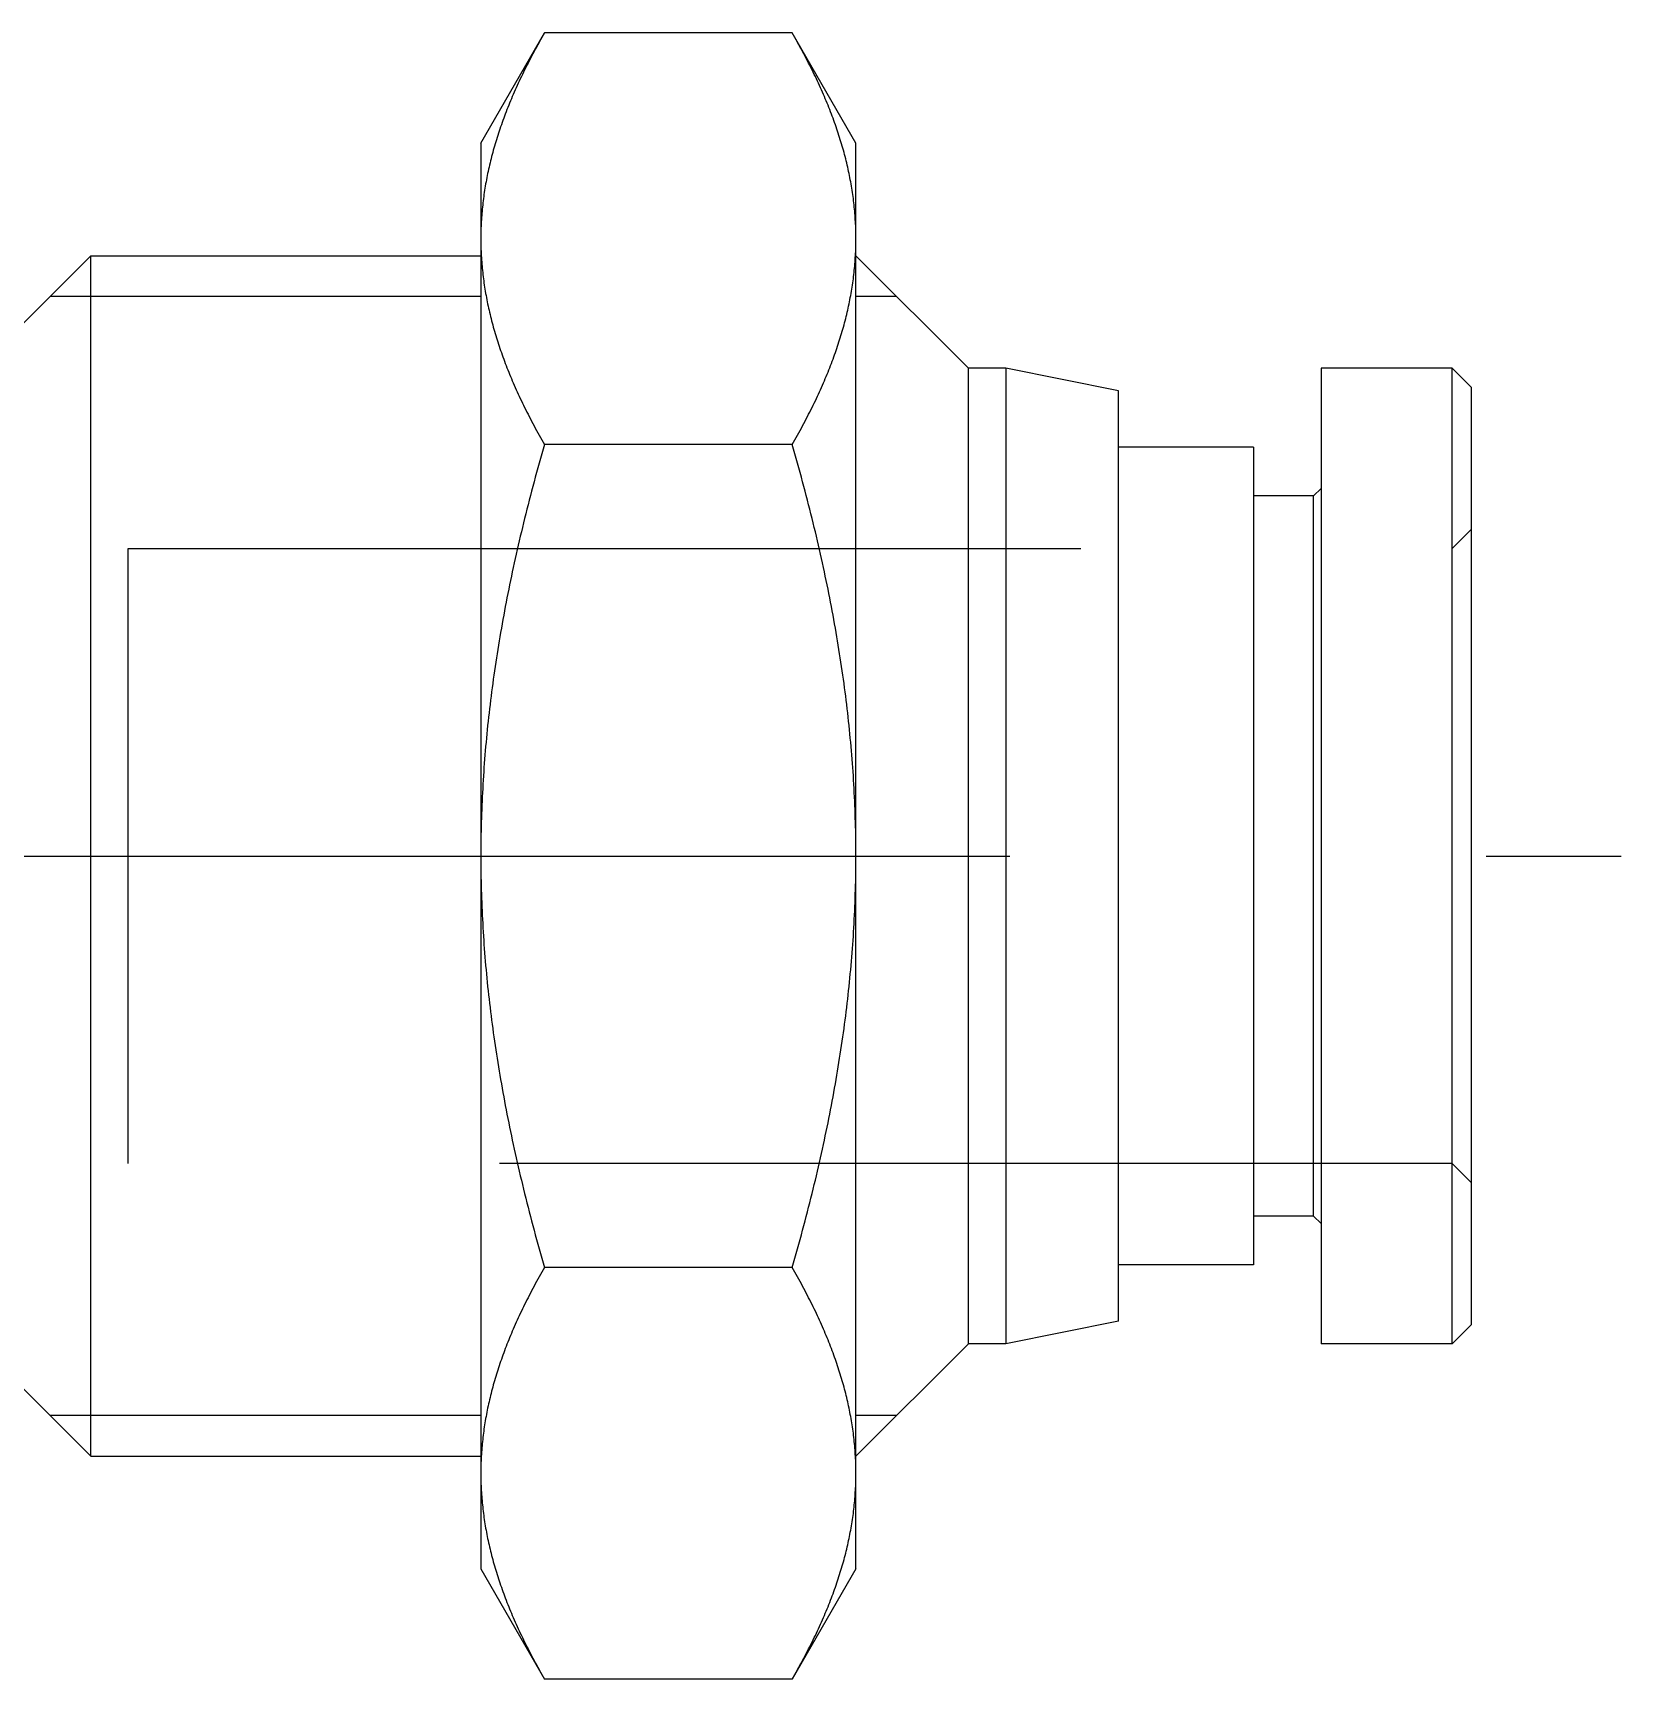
# Model space of a CAD drawing. Extents: x -2 to 69.2, y -32.4 to 13.
# Drawn here: x 16.73 to 37.9, y -10.97 to 10.97 of the extents above; entities that cross this region are included whole.
import ezdxf

# ---------------------------------------------------------------- set-up
doc = ezdxf.new("R2010")
doc.units = 0
doc.linetypes.add('CENTER', pattern=[50.8, 31.75, -6.35, 6.35, -6.35])
doc.linetypes.add('DASHED', pattern=[19.05, 12.7, -6.35])
doc.layers.get('0').update_dxf_attribs({"linetype": 'CONTINUOUS'})
doc.layers.add('CENTER', color=1, linetype='CENTER')

msp = doc.modelspace()

# ---------------------------------------------------------------- linework, layer by layer
at = {"color": 7, "linetype": 'CONTINUOUS'}
for p, q in [((22.7, 9.5), (23.549, 10.97)), ((26.851, 10.97), (23.549, 10.97)), ((27.7, 9.5), (26.851, 10.97)), ((22.7, 9.5), (22.7, 8.227)), ((27.7, 8.227), (27.7, 9.5)), ((22.7, 8.227), (22.7, 0)), ((27.7, 0), (27.7, 8.227)), ((16.5, 7), (17.5, 8)), ((17.5, -8), (17.5, 8)), ((17.5, 8), (22.7, 8)), ((29.2, 6.5), (27.7, 8)), ((29.2, -6.5), (29.2, 6.5)), ((29.7, 6.5), (29.2, 6.5)), ((29.7, 6.5), (29.7, -6.5)), ((31.2, 6.2), (29.7, 6.5)), ((33.9, 6.5), (33.9, -6.5)), ((35.65, 6.5), (33.9, 6.5)), ((35.65, -6.5), (35.65, 6.5)), ((35.9, 6.25), (35.65, 6.5)), ((31.2, -6.2), (31.2, 6.2)), ((35.9, 6.25), (35.9, -6.25)), ((26.851, 5.485), (23.549, 5.485)), ((33, 5.45), (31.2, 5.45)), ((33, 5.45), (33, -5.45)), ((33.8, 4.8), (33.9, 4.9)), ((33.8, 4.8), (33, 4.8)), ((33.8, -4.8), (33.8, 4.8)), ((22.7, 0), (22.7, -8.227)), ((27.7, -8.227), (27.7, 0)), ((33.8, -4.8), (33, -4.8)), ((33.8, -4.8), (33.9, -4.9)), ((26.851, -5.485), (23.549, -5.485)), ((33, -5.45), (31.2, -5.45)), ((31.2, -6.2), (29.7, -6.5)), ((35.9, -6.25), (35.65, -6.5)), ((29.2, -6.5), (27.7, -8)), ((29.7, -6.5), (29.2, -6.5)), ((35.65, -6.5), (33.9, -6.5)), ((16.5, -7), (17.5, -8)), ((17.5, -8), (22.7, -8)), ((22.7, -8.227), (22.7, -9.5)), ((27.7, -9.5), (27.7, -8.227)), ((22.7, -9.5), (23.549, -10.97)), ((27.7, -9.5), (26.851, -10.97)), ((26.851, -10.97), (23.549, -10.97))]:
    msp.add_line(p, q, dxfattribs=at)
at = {"color": 3, "linetype": 'CONTINUOUS'}
for p, q in [((22.7, 7.458), (16.958, 7.458)), ((28.241, 7.458), (27.7, 7.458)), ((22.7, -7.459), (16.958, -7.459)), ((28.241, -7.459), (27.7, -7.459))]:
    msp.add_line(p, q, dxfattribs=at)
at = {"color": 3, "linetype": 'DASHED'}
for p, q in [((35.65, 4.1), (35.9, 4.35)), ((18, -4.1), (18, 4.1)), ((18, 4.1), (35.65, 4.1)), ((35.65, -4.1), (18, -4.1)), ((35.9, -4.35), (35.65, -4.1))]:
    msp.add_line(p, q, dxfattribs=at)
at = {"color": 7}
for points in [[(23.549, 10.97, 0), (23.53, 10.938, 0), (23.512, 10.907, 0), (23.495, 10.876, 0), (23.477, 10.844, 0), (23.46, 10.813, 0), (23.443, 10.782, 0), (23.426, 10.751, 0), (23.41, 10.721, 0), (23.393, 10.69, 0), (23.377, 10.659, 0), (23.361, 10.629, 0), (23.345, 10.598, 0), (23.33, 10.568, 0), (23.314, 10.538, 0), (23.299, 10.507, 0), (23.284, 10.477, 0), (23.27, 10.447, 0), (23.255, 10.417, 0), (23.241, 10.387, 0), (23.226, 10.358, 0), (23.212, 10.328, 0), (23.199, 10.298, 0), (23.185, 10.269, 0), (23.172, 10.239, 0), (23.159, 10.21, 0), (23.145, 10.18, 0), (23.133, 10.151, 0), (23.12, 10.121, 0), (23.108, 10.092, 0), (23.095, 10.063, 0), (23.083, 10.034, 0), (23.072, 10.005, 0), (23.06, 9.976, 0), (23.048, 9.947, 0), (23.037, 9.918, 0), (23.026, 9.889, 0), (23.015, 9.86, 0), (23.005, 9.832, 0), (22.994, 9.803, 0), (22.984, 9.774, 0), (22.974, 9.746, 0), (22.963, 9.717, 0), (22.954, 9.689, 0), (22.944, 9.66, 0), (22.935, 9.632, 0), (22.925, 9.603, 0), (22.916, 9.575, 0), (22.908, 9.547, 0), (22.899, 9.518, 0), (22.89, 9.49, 0), (22.882, 9.462, 0), (22.874, 9.433, 0), (22.866, 9.405, 0), (22.858, 9.377, 0), (22.851, 9.349, 0), (22.843, 9.321, 0), (22.836, 9.293, 0), (22.829, 9.265, 0), (22.823, 9.237, 0), (22.816, 9.209, 0), (22.809, 9.181, 0), (22.803, 9.152, 0), (22.797, 9.124, 0), (22.791, 9.097, 0), (22.785, 9.069, 0), (22.78, 9.041, 0), (22.774, 9.013, 0), (22.769, 8.985, 0), (22.764, 8.957, 0), (22.759, 8.929, 0), (22.755, 8.901, 0), (22.75, 8.873, 0), (22.746, 8.845, 0), (22.742, 8.817, 0), (22.738, 8.789, 0), (22.735, 8.761, 0), (22.731, 8.733, 0), (22.728, 8.705, 0), (22.725, 8.677, 0), (22.722, 8.649, 0), (22.719, 8.621, 0), (22.716, 8.593, 0), (22.714, 8.565, 0), (22.712, 8.537, 0), (22.71, 8.509, 0), (22.708, 8.481, 0), (22.706, 8.453, 0), (22.705, 8.425, 0), (22.703, 8.397, 0), (22.702, 8.368, 0), (22.702, 8.34, 0), (22.701, 8.312, 0), (22.7, 8.284, 0), (22.7, 8.256, 0), (22.7, 8.227, 0)], [(27.7, 8.227, 0), (27.7, 8.256, 0), (27.7, 8.284, 0), (27.699, 8.312, 0), (27.698, 8.34, 0), (27.698, 8.368, 0), (27.697, 8.397, 0), (27.695, 8.425, 0), (27.694, 8.453, 0), (27.692, 8.481, 0), (27.69, 8.509, 0), (27.688, 8.537, 0), (27.686, 8.565, 0), (27.684, 8.593, 0), (27.681, 8.621, 0), (27.678, 8.649, 0), (27.675, 8.677, 0), (27.672, 8.705, 0), (27.669, 8.733, 0), (27.666, 8.761, 0), (27.662, 8.789, 0), (27.658, 8.817, 0), (27.654, 8.845, 0), (27.65, 8.873, 0), (27.645, 8.901, 0), (27.64, 8.929, 0), (27.636, 8.957, 0), (27.631, 8.985, 0), (27.625, 9.013, 0), (27.62, 9.041, 0), (27.615, 9.069, 0), (27.609, 9.097, 0), (27.603, 9.124, 0), (27.597, 9.152, 0), (27.591, 9.181, 0), (27.584, 9.209, 0), (27.578, 9.237, 0), (27.571, 9.265, 0), (27.564, 9.293, 0), (27.556, 9.321, 0), (27.549, 9.349, 0), (27.542, 9.377, 0), (27.534, 9.405, 0), (27.526, 9.433, 0), (27.518, 9.462, 0), (27.509, 9.49, 0), (27.501, 9.518, 0), (27.492, 9.547, 0), (27.483, 9.575, 0), (27.474, 9.603, 0), (27.465, 9.632, 0), (27.456, 9.66, 0), (27.446, 9.689, 0), (27.436, 9.717, 0), (27.427, 9.746, 0), (27.416, 9.774, 0), (27.406, 9.803, 0), (27.395, 9.832, 0), (27.385, 9.86, 0), (27.374, 9.889, 0), (27.363, 9.918, 0), (27.352, 9.947, 0), (27.34, 9.976, 0), (27.328, 10.005, 0), (27.317, 10.034, 0), (27.305, 10.063, 0), (27.292, 10.092, 0), (27.28, 10.121, 0), (27.267, 10.151, 0), (27.255, 10.18, 0), (27.241, 10.21, 0), (27.228, 10.239, 0), (27.215, 10.269, 0), (27.201, 10.298, 0), (27.188, 10.328, 0), (27.174, 10.358, 0), (27.16, 10.387, 0), (27.145, 10.417, 0), (27.131, 10.447, 0), (27.116, 10.477, 0), (27.101, 10.507, 0), (27.086, 10.538, 0), (27.07, 10.568, 0), (27.055, 10.598, 0), (27.039, 10.629, 0), (27.023, 10.659, 0), (27.007, 10.69, 0), (26.99, 10.721, 0), (26.974, 10.751, 0), (26.957, 10.782, 0), (26.94, 10.813, 0), (26.923, 10.844, 0), (26.905, 10.876, 0), (26.887, 10.907, 0), (26.87, 10.938, 0), (26.851, 10.97, 0)], [(22.7, 8.227, 0), (22.7, 8.199, 0), (22.7, 8.171, 0), (22.701, 8.142, 0), (22.702, 8.114, 0), (22.702, 8.086, 0), (22.703, 8.058, 0), (22.705, 8.03, 0), (22.706, 8.002, 0), (22.708, 7.973, 0), (22.71, 7.945, 0), (22.712, 7.917, 0), (22.714, 7.889, 0), (22.716, 7.861, 0), (22.719, 7.833, 0), (22.722, 7.805, 0), (22.725, 7.777, 0), (22.728, 7.749, 0), (22.731, 7.721, 0), (22.735, 7.693, 0), (22.738, 7.665, 0), (22.742, 7.638, 0), (22.746, 7.61, 0), (22.75, 7.582, 0), (22.755, 7.554, 0), (22.759, 7.526, 0), (22.764, 7.498, 0), (22.769, 7.47, 0), (22.774, 7.442, 0), (22.78, 7.414, 0), (22.785, 7.386, 0), (22.791, 7.358, 0), (22.797, 7.33, 0), (22.803, 7.302, 0), (22.809, 7.274, 0), (22.816, 7.246, 0), (22.823, 7.218, 0), (22.829, 7.19, 0), (22.836, 7.162, 0), (22.843, 7.134, 0), (22.851, 7.106, 0), (22.858, 7.077, 0), (22.866, 7.049, 0), (22.874, 7.021, 0), (22.882, 6.993, 0), (22.89, 6.965, 0), (22.899, 6.936, 0), (22.908, 6.908, 0), (22.916, 6.88, 0), (22.925, 6.851, 0), (22.935, 6.823, 0), (22.944, 6.794, 0), (22.954, 6.766, 0), (22.963, 6.737, 0), (22.974, 6.709, 0), (22.984, 6.68, 0), (22.994, 6.651, 0), (23.005, 6.623, 0), (23.015, 6.594, 0), (23.026, 6.565, 0), (23.037, 6.536, 0), (23.048, 6.507, 0), (23.06, 6.479, 0), (23.072, 6.45, 0), (23.083, 6.42, 0), (23.095, 6.391, 0), (23.108, 6.362, 0), (23.12, 6.333, 0), (23.133, 6.304, 0), (23.145, 6.274, 0), (23.159, 6.245, 0), (23.172, 6.215, 0), (23.185, 6.186, 0), (23.199, 6.156, 0), (23.212, 6.127, 0), (23.226, 6.097, 0), (23.241, 6.067, 0), (23.255, 6.037, 0), (23.27, 6.007, 0), (23.284, 5.977, 0), (23.299, 5.947, 0), (23.314, 5.917, 0), (23.33, 5.887, 0), (23.345, 5.856, 0), (23.361, 5.826, 0), (23.377, 5.795, 0), (23.393, 5.765, 0), (23.41, 5.734, 0), (23.426, 5.703, 0), (23.443, 5.672, 0), (23.46, 5.641, 0), (23.477, 5.61, 0), (23.495, 5.579, 0), (23.512, 5.548, 0), (23.53, 5.516, 0), (23.549, 5.485, 0)], [(26.851, 5.485, 0), (26.87, 5.516, 0), (26.887, 5.548, 0), (26.905, 5.579, 0), (26.923, 5.61, 0), (26.94, 5.641, 0), (26.957, 5.672, 0), (26.974, 5.703, 0), (26.99, 5.734, 0), (27.007, 5.765, 0), (27.023, 5.795, 0), (27.039, 5.826, 0), (27.055, 5.856, 0), (27.07, 5.887, 0), (27.086, 5.917, 0), (27.101, 5.947, 0), (27.116, 5.977, 0), (27.131, 6.007, 0), (27.145, 6.037, 0), (27.16, 6.067, 0), (27.174, 6.097, 0), (27.188, 6.127, 0), (27.201, 6.156, 0), (27.215, 6.186, 0), (27.228, 6.215, 0), (27.241, 6.245, 0), (27.255, 6.274, 0), (27.267, 6.304, 0), (27.28, 6.333, 0), (27.292, 6.362, 0), (27.305, 6.391, 0), (27.317, 6.42, 0), (27.328, 6.45, 0), (27.34, 6.479, 0), (27.352, 6.507, 0), (27.363, 6.536, 0), (27.374, 6.565, 0), (27.385, 6.594, 0), (27.395, 6.623, 0), (27.406, 6.651, 0), (27.416, 6.68, 0), (27.427, 6.709, 0), (27.436, 6.737, 0), (27.446, 6.766, 0), (27.456, 6.794, 0), (27.465, 6.823, 0), (27.474, 6.851, 0), (27.483, 6.88, 0), (27.492, 6.908, 0), (27.501, 6.936, 0), (27.509, 6.965, 0), (27.518, 6.993, 0), (27.526, 7.021, 0), (27.534, 7.049, 0), (27.542, 7.077, 0), (27.549, 7.106, 0), (27.556, 7.134, 0), (27.564, 7.162, 0), (27.571, 7.19, 0), (27.578, 7.218, 0), (27.584, 7.246, 0), (27.591, 7.274, 0), (27.597, 7.302, 0), (27.603, 7.33, 0), (27.609, 7.358, 0), (27.615, 7.386, 0), (27.62, 7.414, 0), (27.625, 7.442, 0), (27.631, 7.47, 0), (27.636, 7.498, 0), (27.64, 7.526, 0), (27.645, 7.554, 0), (27.65, 7.582, 0), (27.654, 7.61, 0), (27.658, 7.638, 0), (27.662, 7.665, 0), (27.666, 7.693, 0), (27.669, 7.721, 0), (27.672, 7.749, 0), (27.675, 7.777, 0), (27.678, 7.805, 0), (27.681, 7.833, 0), (27.684, 7.861, 0), (27.686, 7.889, 0), (27.688, 7.917, 0), (27.69, 7.945, 0), (27.692, 7.973, 0), (27.694, 8.002, 0), (27.695, 8.03, 0), (27.697, 8.058, 0), (27.698, 8.086, 0), (27.698, 8.114, 0), (27.699, 8.142, 0), (27.7, 8.171, 0), (27.7, 8.199, 0), (27.7, 8.227, 0)], [(23.549, 5.485, 0), (23.53, 5.422, 0), (23.512, 5.359, 0), (23.495, 5.297, 0), (23.477, 5.234, 0), (23.46, 5.172, 0), (23.443, 5.11, 0), (23.426, 5.048, 0), (23.41, 4.987, 0), (23.393, 4.925, 0), (23.377, 4.864, 0), (23.361, 4.803, 0), (23.345, 4.742, 0), (23.33, 4.681, 0), (23.314, 4.621, 0), (23.299, 4.56, 0), (23.284, 4.5, 0), (23.27, 4.44, 0), (23.255, 4.38, 0), (23.241, 4.32, 0), (23.226, 4.261, 0), (23.212, 4.201, 0), (23.199, 4.142, 0), (23.185, 4.083, 0), (23.172, 4.024, 0), (23.159, 3.965, 0), (23.145, 3.906, 0), (23.133, 3.847, 0), (23.12, 3.789, 0), (23.108, 3.73, 0), (23.095, 3.672, 0), (23.083, 3.614, 0), (23.072, 3.555, 0), (23.06, 3.497, 0), (23.048, 3.44, 0), (23.037, 3.382, 0), (23.026, 3.324, 0), (23.015, 3.266, 0), (23.005, 3.209, 0), (22.994, 3.152, 0), (22.984, 3.094, 0), (22.974, 3.037, 0), (22.963, 2.98, 0), (22.954, 2.923, 0), (22.944, 2.866, 0), (22.935, 2.809, 0), (22.925, 2.752, 0), (22.916, 2.695, 0), (22.908, 2.639, 0), (22.899, 2.582, 0), (22.89, 2.525, 0), (22.882, 2.469, 0), (22.874, 2.412, 0), (22.866, 2.356, 0), (22.858, 2.3, 0), (22.851, 2.243, 0), (22.843, 2.187, 0), (22.836, 2.131, 0), (22.829, 2.075, 0), (22.823, 2.019, 0), (22.816, 1.963, 0), (22.809, 1.907, 0), (22.803, 1.851, 0), (22.797, 1.795, 0), (22.791, 1.739, 0), (22.785, 1.683, 0), (22.78, 1.627, 0), (22.774, 1.571, 0), (22.769, 1.515, 0), (22.764, 1.459, 0), (22.759, 1.403, 0), (22.755, 1.347, 0), (22.75, 1.291, 0), (22.746, 1.235, 0), (22.742, 1.179, 0), (22.738, 1.124, 0), (22.735, 1.068, 0), (22.731, 1.012, 0), (22.728, 0.956, 0), (22.725, 0.9, 0), (22.722, 0.844, 0), (22.719, 0.788, 0), (22.716, 0.732, 0), (22.714, 0.676, 0), (22.712, 0.62, 0), (22.71, 0.564, 0), (22.708, 0.508, 0), (22.706, 0.451, 0), (22.705, 0.395, 0), (22.703, 0.339, 0), (22.702, 0.283, 0), (22.702, 0.226, 0), (22.701, 0.17, 0), (22.7, 0.113, 0), (22.7, 0.057, 0), (22.7, 0, 0)], [(27.7, 0, 0), (27.7, 0.057, 0), (27.7, 0.113, 0), (27.699, 0.17, 0), (27.698, 0.226, 0), (27.698, 0.283, 0), (27.697, 0.339, 0), (27.695, 0.395, 0), (27.694, 0.451, 0), (27.692, 0.508, 0), (27.69, 0.564, 0), (27.688, 0.62, 0), (27.686, 0.676, 0), (27.684, 0.732, 0), (27.681, 0.788, 0), (27.678, 0.844, 0), (27.675, 0.9, 0), (27.672, 0.956, 0), (27.669, 1.012, 0), (27.666, 1.068, 0), (27.662, 1.124, 0), (27.658, 1.179, 0), (27.654, 1.235, 0), (27.65, 1.291, 0), (27.645, 1.347, 0), (27.64, 1.403, 0), (27.636, 1.459, 0), (27.631, 1.515, 0), (27.625, 1.571, 0), (27.62, 1.627, 0), (27.615, 1.683, 0), (27.609, 1.739, 0), (27.603, 1.795, 0), (27.597, 1.851, 0), (27.591, 1.907, 0), (27.584, 1.963, 0), (27.578, 2.019, 0), (27.571, 2.075, 0), (27.564, 2.131, 0), (27.556, 2.187, 0), (27.549, 2.243, 0), (27.542, 2.3, 0), (27.534, 2.356, 0), (27.526, 2.412, 0), (27.518, 2.469, 0), (27.509, 2.525, 0), (27.501, 2.582, 0), (27.492, 2.639, 0), (27.483, 2.695, 0), (27.474, 2.752, 0), (27.465, 2.809, 0), (27.456, 2.866, 0), (27.446, 2.923, 0), (27.436, 2.98, 0), (27.427, 3.037, 0), (27.416, 3.094, 0), (27.406, 3.152, 0), (27.395, 3.209, 0), (27.385, 3.266, 0), (27.374, 3.324, 0), (27.363, 3.382, 0), (27.352, 3.44, 0), (27.34, 3.497, 0), (27.328, 3.555, 0), (27.317, 3.614, 0), (27.305, 3.672, 0), (27.292, 3.73, 0), (27.28, 3.789, 0), (27.267, 3.847, 0), (27.255, 3.906, 0), (27.241, 3.965, 0), (27.228, 4.024, 0), (27.215, 4.083, 0), (27.201, 4.142, 0), (27.188, 4.201, 0), (27.174, 4.261, 0), (27.16, 4.32, 0), (27.145, 4.38, 0), (27.131, 4.44, 0), (27.116, 4.5, 0), (27.101, 4.56, 0), (27.086, 4.621, 0), (27.07, 4.681, 0), (27.055, 4.742, 0), (27.039, 4.803, 0), (27.023, 4.864, 0), (27.007, 4.925, 0), (26.99, 4.987, 0), (26.974, 5.048, 0), (26.957, 5.11, 0), (26.94, 5.172, 0), (26.923, 5.234, 0), (26.905, 5.297, 0), (26.887, 5.359, 0), (26.87, 5.422, 0), (26.851, 5.485, 0)], [(22.7, 0, 0), (22.7, -0.057, 0), (22.7, -0.113, 0), (22.701, -0.17, 0), (22.702, -0.226, 0), (22.702, -0.283, 0), (22.703, -0.339, 0), (22.705, -0.395, 0), (22.706, -0.451, 0), (22.708, -0.508, 0), (22.71, -0.564, 0), (22.712, -0.62, 0), (22.714, -0.676, 0), (22.716, -0.732, 0), (22.719, -0.788, 0), (22.722, -0.844, 0), (22.725, -0.9, 0), (22.728, -0.956, 0), (22.731, -1.012, 0), (22.735, -1.068, 0), (22.738, -1.124, 0), (22.742, -1.179, 0), (22.746, -1.235, 0), (22.75, -1.291, 0), (22.755, -1.347, 0), (22.759, -1.403, 0), (22.764, -1.459, 0), (22.769, -1.515, 0), (22.774, -1.571, 0), (22.78, -1.627, 0), (22.785, -1.683, 0), (22.791, -1.739, 0), (22.797, -1.795, 0), (22.803, -1.851, 0), (22.809, -1.907, 0), (22.816, -1.963, 0), (22.823, -2.019, 0), (22.829, -2.075, 0), (22.836, -2.131, 0), (22.843, -2.187, 0), (22.851, -2.243, 0), (22.858, -2.3, 0), (22.866, -2.356, 0), (22.874, -2.412, 0), (22.882, -2.469, 0), (22.89, -2.525, 0), (22.899, -2.582, 0), (22.908, -2.639, 0), (22.916, -2.695, 0), (22.925, -2.752, 0), (22.935, -2.809, 0), (22.944, -2.866, 0), (22.954, -2.923, 0), (22.963, -2.98, 0), (22.974, -3.037, 0), (22.984, -3.094, 0), (22.994, -3.152, 0), (23.005, -3.209, 0), (23.015, -3.266, 0), (23.026, -3.324, 0), (23.037, -3.382, 0), (23.048, -3.44, 0), (23.06, -3.497, 0), (23.072, -3.555, 0), (23.083, -3.614, 0), (23.095, -3.672, 0), (23.108, -3.73, 0), (23.12, -3.789, 0), (23.133, -3.847, 0), (23.145, -3.906, 0), (23.159, -3.965, 0), (23.172, -4.024, 0), (23.185, -4.083, 0), (23.199, -4.142, 0), (23.212, -4.201, 0), (23.226, -4.261, 0), (23.241, -4.32, 0), (23.255, -4.38, 0), (23.27, -4.44, 0), (23.284, -4.5, 0), (23.299, -4.56, 0), (23.314, -4.621, 0), (23.33, -4.681, 0), (23.345, -4.742, 0), (23.361, -4.803, 0), (23.377, -4.864, 0), (23.393, -4.925, 0), (23.41, -4.987, 0), (23.426, -5.048, 0), (23.443, -5.11, 0), (23.46, -5.172, 0), (23.477, -5.234, 0), (23.495, -5.297, 0), (23.512, -5.359, 0), (23.53, -5.422, 0), (23.549, -5.485, 0)], [(26.851, -5.485, 0), (26.87, -5.422, 0), (26.887, -5.359, 0), (26.905, -5.297, 0), (26.923, -5.234, 0), (26.94, -5.172, 0), (26.957, -5.11, 0), (26.974, -5.048, 0), (26.99, -4.987, 0), (27.007, -4.925, 0), (27.023, -4.864, 0), (27.039, -4.803, 0), (27.055, -4.742, 0), (27.07, -4.681, 0), (27.086, -4.621, 0), (27.101, -4.56, 0), (27.116, -4.5, 0), (27.131, -4.44, 0), (27.145, -4.38, 0), (27.16, -4.32, 0), (27.174, -4.261, 0), (27.188, -4.201, 0), (27.201, -4.142, 0), (27.215, -4.083, 0), (27.228, -4.024, 0), (27.241, -3.965, 0), (27.255, -3.906, 0), (27.267, -3.847, 0), (27.28, -3.789, 0), (27.292, -3.73, 0), (27.305, -3.672, 0), (27.317, -3.614, 0), (27.328, -3.555, 0), (27.34, -3.497, 0), (27.352, -3.44, 0), (27.363, -3.382, 0), (27.374, -3.324, 0), (27.385, -3.266, 0), (27.395, -3.209, 0), (27.406, -3.152, 0), (27.416, -3.094, 0), (27.427, -3.037, 0), (27.436, -2.98, 0), (27.446, -2.923, 0), (27.456, -2.866, 0), (27.465, -2.809, 0), (27.474, -2.752, 0), (27.483, -2.695, 0), (27.492, -2.639, 0), (27.501, -2.582, 0), (27.509, -2.525, 0), (27.518, -2.469, 0), (27.526, -2.412, 0), (27.534, -2.356, 0), (27.542, -2.3, 0), (27.549, -2.243, 0), (27.556, -2.187, 0), (27.564, -2.131, 0), (27.571, -2.075, 0), (27.578, -2.019, 0), (27.584, -1.963, 0), (27.591, -1.907, 0), (27.597, -1.851, 0), (27.603, -1.795, 0), (27.609, -1.739, 0), (27.615, -1.683, 0), (27.62, -1.627, 0), (27.625, -1.571, 0), (27.631, -1.515, 0), (27.636, -1.459, 0), (27.64, -1.403, 0), (27.645, -1.347, 0), (27.65, -1.291, 0), (27.654, -1.235, 0), (27.658, -1.179, 0), (27.662, -1.124, 0), (27.666, -1.068, 0), (27.669, -1.012, 0), (27.672, -0.956, 0), (27.675, -0.9, 0), (27.678, -0.844, 0), (27.681, -0.788, 0), (27.684, -0.732, 0), (27.686, -0.676, 0), (27.688, -0.62, 0), (27.69, -0.564, 0), (27.692, -0.508, 0), (27.694, -0.451, 0), (27.695, -0.395, 0), (27.697, -0.339, 0), (27.698, -0.283, 0), (27.698, -0.226, 0), (27.699, -0.17, 0), (27.7, -0.113, 0), (27.7, -0.057, 0), (27.7, 0, 0)], [(23.549, -5.485, 0), (23.53, -5.516, 0), (23.512, -5.548, 0), (23.495, -5.579, 0), (23.477, -5.61, 0), (23.46, -5.641, 0), (23.443, -5.672, 0), (23.426, -5.703, 0), (23.41, -5.734, 0), (23.393, -5.765, 0), (23.377, -5.795, 0), (23.361, -5.826, 0), (23.345, -5.856, 0), (23.33, -5.887, 0), (23.314, -5.917, 0), (23.299, -5.947, 0), (23.284, -5.977, 0), (23.27, -6.007, 0), (23.255, -6.037, 0), (23.241, -6.067, 0), (23.226, -6.097, 0), (23.212, -6.127, 0), (23.199, -6.156, 0), (23.185, -6.186, 0), (23.172, -6.215, 0), (23.159, -6.245, 0), (23.145, -6.274, 0), (23.133, -6.304, 0), (23.12, -6.333, 0), (23.108, -6.362, 0), (23.095, -6.391, 0), (23.083, -6.42, 0), (23.072, -6.45, 0), (23.06, -6.479, 0), (23.048, -6.507, 0), (23.037, -6.536, 0), (23.026, -6.565, 0), (23.015, -6.594, 0), (23.005, -6.623, 0), (22.994, -6.651, 0), (22.984, -6.68, 0), (22.974, -6.709, 0), (22.963, -6.737, 0), (22.954, -6.766, 0), (22.944, -6.794, 0), (22.935, -6.823, 0), (22.925, -6.851, 0), (22.916, -6.88, 0), (22.908, -6.908, 0), (22.899, -6.936, 0), (22.89, -6.965, 0), (22.882, -6.993, 0), (22.874, -7.021, 0), (22.866, -7.049, 0), (22.858, -7.077, 0), (22.851, -7.106, 0), (22.843, -7.134, 0), (22.836, -7.162, 0), (22.829, -7.19, 0), (22.823, -7.218, 0), (22.816, -7.246, 0), (22.809, -7.274, 0), (22.803, -7.302, 0), (22.797, -7.33, 0), (22.791, -7.358, 0), (22.785, -7.386, 0), (22.78, -7.414, 0), (22.774, -7.442, 0), (22.769, -7.47, 0), (22.764, -7.498, 0), (22.759, -7.526, 0), (22.755, -7.554, 0), (22.75, -7.582, 0), (22.746, -7.61, 0), (22.742, -7.638, 0), (22.738, -7.665, 0), (22.735, -7.693, 0), (22.731, -7.721, 0), (22.728, -7.749, 0), (22.725, -7.777, 0), (22.722, -7.805, 0), (22.719, -7.833, 0), (22.716, -7.861, 0), (22.714, -7.889, 0), (22.712, -7.917, 0), (22.71, -7.945, 0), (22.708, -7.973, 0), (22.706, -8.002, 0), (22.705, -8.03, 0), (22.703, -8.058, 0), (22.702, -8.086, 0), (22.702, -8.114, 0), (22.701, -8.142, 0), (22.7, -8.171, 0), (22.7, -8.199, 0), (22.7, -8.227, 0)], [(27.7, -8.227, 0), (27.7, -8.199, 0), (27.7, -8.171, 0), (27.699, -8.142, 0), (27.698, -8.114, 0), (27.698, -8.086, 0), (27.697, -8.058, 0), (27.695, -8.03, 0), (27.694, -8.002, 0), (27.692, -7.973, 0), (27.69, -7.945, 0), (27.688, -7.917, 0), (27.686, -7.889, 0), (27.684, -7.861, 0), (27.681, -7.833, 0), (27.678, -7.805, 0), (27.675, -7.777, 0), (27.672, -7.749, 0), (27.669, -7.721, 0), (27.666, -7.693, 0), (27.662, -7.665, 0), (27.658, -7.638, 0), (27.654, -7.61, 0), (27.65, -7.582, 0), (27.645, -7.554, 0), (27.64, -7.526, 0), (27.636, -7.498, 0), (27.631, -7.47, 0), (27.625, -7.442, 0), (27.62, -7.414, 0), (27.615, -7.386, 0), (27.609, -7.358, 0), (27.603, -7.33, 0), (27.597, -7.302, 0), (27.591, -7.274, 0), (27.584, -7.246, 0), (27.578, -7.218, 0), (27.571, -7.19, 0), (27.564, -7.162, 0), (27.556, -7.134, 0), (27.549, -7.106, 0), (27.542, -7.077, 0), (27.534, -7.049, 0), (27.526, -7.021, 0), (27.518, -6.993, 0), (27.509, -6.965, 0), (27.501, -6.936, 0), (27.492, -6.908, 0), (27.483, -6.88, 0), (27.474, -6.851, 0), (27.465, -6.823, 0), (27.456, -6.794, 0), (27.446, -6.766, 0), (27.436, -6.737, 0), (27.427, -6.709, 0), (27.416, -6.68, 0), (27.406, -6.651, 0), (27.395, -6.623, 0), (27.385, -6.594, 0), (27.374, -6.565, 0), (27.363, -6.536, 0), (27.352, -6.507, 0), (27.34, -6.479, 0), (27.328, -6.45, 0), (27.317, -6.42, 0), (27.305, -6.391, 0), (27.292, -6.362, 0), (27.28, -6.333, 0), (27.267, -6.304, 0), (27.255, -6.274, 0), (27.241, -6.245, 0), (27.228, -6.215, 0), (27.215, -6.186, 0), (27.201, -6.156, 0), (27.188, -6.127, 0), (27.174, -6.097, 0), (27.16, -6.067, 0), (27.145, -6.037, 0), (27.131, -6.007, 0), (27.116, -5.977, 0), (27.101, -5.947, 0), (27.086, -5.917, 0), (27.07, -5.887, 0), (27.055, -5.856, 0), (27.039, -5.826, 0), (27.023, -5.795, 0), (27.007, -5.765, 0), (26.99, -5.734, 0), (26.974, -5.703, 0), (26.957, -5.672, 0), (26.94, -5.641, 0), (26.923, -5.61, 0), (26.905, -5.579, 0), (26.887, -5.548, 0), (26.87, -5.516, 0), (26.851, -5.485, 0)], [(22.7, -8.227, 0), (22.7, -8.256, 0), (22.7, -8.284, 0), (22.701, -8.312, 0), (22.702, -8.34, 0), (22.702, -8.368, 0), (22.703, -8.397, 0), (22.705, -8.425, 0), (22.706, -8.453, 0), (22.708, -8.481, 0), (22.71, -8.509, 0), (22.712, -8.537, 0), (22.714, -8.565, 0), (22.716, -8.593, 0), (22.719, -8.621, 0), (22.722, -8.649, 0), (22.725, -8.677, 0), (22.728, -8.705, 0), (22.731, -8.733, 0), (22.735, -8.761, 0), (22.738, -8.789, 0), (22.742, -8.817, 0), (22.746, -8.845, 0), (22.75, -8.873, 0), (22.755, -8.901, 0), (22.759, -8.929, 0), (22.764, -8.957, 0), (22.769, -8.985, 0), (22.774, -9.013, 0), (22.78, -9.041, 0), (22.785, -9.069, 0), (22.791, -9.097, 0), (22.797, -9.124, 0), (22.803, -9.152, 0), (22.809, -9.181, 0), (22.816, -9.209, 0), (22.823, -9.237, 0), (22.829, -9.265, 0), (22.836, -9.293, 0), (22.843, -9.321, 0), (22.851, -9.349, 0), (22.858, -9.377, 0), (22.866, -9.405, 0), (22.874, -9.433, 0), (22.882, -9.462, 0), (22.89, -9.49, 0), (22.899, -9.518, 0), (22.908, -9.547, 0), (22.916, -9.575, 0), (22.925, -9.603, 0), (22.935, -9.632, 0), (22.944, -9.66, 0), (22.954, -9.689, 0), (22.963, -9.717, 0), (22.974, -9.746, 0), (22.984, -9.774, 0), (22.994, -9.803, 0), (23.005, -9.832, 0), (23.015, -9.86, 0), (23.026, -9.889, 0), (23.037, -9.918, 0), (23.048, -9.947, 0), (23.06, -9.976, 0), (23.072, -10.005, 0), (23.083, -10.034, 0), (23.095, -10.063, 0), (23.108, -10.092, 0), (23.12, -10.121, 0), (23.133, -10.151, 0), (23.145, -10.18, 0), (23.159, -10.21, 0), (23.172, -10.239, 0), (23.185, -10.269, 0), (23.199, -10.298, 0), (23.212, -10.328, 0), (23.226, -10.358, 0), (23.241, -10.387, 0), (23.255, -10.417, 0), (23.27, -10.447, 0), (23.284, -10.477, 0), (23.299, -10.507, 0), (23.314, -10.538, 0), (23.33, -10.568, 0), (23.345, -10.598, 0), (23.361, -10.629, 0), (23.377, -10.659, 0), (23.393, -10.69, 0), (23.41, -10.721, 0), (23.426, -10.751, 0), (23.443, -10.782, 0), (23.46, -10.813, 0), (23.477, -10.844, 0), (23.495, -10.876, 0), (23.512, -10.907, 0), (23.53, -10.938, 0), (23.549, -10.97, 0)], [(26.851, -10.97, 0), (26.87, -10.938, 0), (26.887, -10.907, 0), (26.905, -10.876, 0), (26.923, -10.844, 0), (26.94, -10.813, 0), (26.957, -10.782, 0), (26.974, -10.751, 0), (26.99, -10.721, 0), (27.007, -10.69, 0), (27.023, -10.659, 0), (27.039, -10.629, 0), (27.055, -10.598, 0), (27.07, -10.568, 0), (27.086, -10.538, 0), (27.101, -10.507, 0), (27.116, -10.477, 0), (27.131, -10.447, 0), (27.145, -10.417, 0), (27.16, -10.387, 0), (27.174, -10.358, 0), (27.188, -10.328, 0), (27.201, -10.298, 0), (27.215, -10.269, 0), (27.228, -10.239, 0), (27.241, -10.21, 0), (27.255, -10.18, 0), (27.267, -10.151, 0), (27.28, -10.121, 0), (27.292, -10.092, 0), (27.305, -10.063, 0), (27.317, -10.034, 0), (27.328, -10.005, 0), (27.34, -9.976, 0), (27.352, -9.947, 0), (27.363, -9.918, 0), (27.374, -9.889, 0), (27.385, -9.86, 0), (27.395, -9.832, 0), (27.406, -9.803, 0), (27.416, -9.774, 0), (27.427, -9.746, 0), (27.436, -9.717, 0), (27.446, -9.689, 0), (27.456, -9.66, 0), (27.465, -9.632, 0), (27.474, -9.603, 0), (27.483, -9.575, 0), (27.492, -9.547, 0), (27.501, -9.518, 0), (27.509, -9.49, 0), (27.518, -9.462, 0), (27.526, -9.433, 0), (27.534, -9.405, 0), (27.542, -9.377, 0), (27.549, -9.349, 0), (27.556, -9.321, 0), (27.564, -9.293, 0), (27.571, -9.265, 0), (27.578, -9.237, 0), (27.584, -9.209, 0), (27.591, -9.181, 0), (27.597, -9.152, 0), (27.603, -9.124, 0), (27.609, -9.097, 0), (27.615, -9.069, 0), (27.62, -9.041, 0), (27.625, -9.013, 0), (27.631, -8.985, 0), (27.636, -8.957, 0), (27.64, -8.929, 0), (27.645, -8.901, 0), (27.65, -8.873, 0), (27.654, -8.845, 0), (27.658, -8.817, 0), (27.662, -8.789, 0), (27.666, -8.761, 0), (27.669, -8.733, 0), (27.672, -8.705, 0), (27.675, -8.677, 0), (27.678, -8.649, 0), (27.681, -8.621, 0), (27.684, -8.593, 0), (27.686, -8.565, 0), (27.688, -8.537, 0), (27.69, -8.509, 0), (27.692, -8.481, 0), (27.694, -8.453, 0), (27.695, -8.425, 0), (27.697, -8.397, 0), (27.698, -8.368, 0), (27.698, -8.34, 0), (27.699, -8.312, 0), (27.7, -8.284, 0), (27.7, -8.256, 0), (27.7, -8.227, 0)]]:
    msp.add_polyline3d(points, dxfattribs=at)
at = {"layer": 'CENTER', "color": 1, "linetype": 'CENTER'}
msp.add_line((-2, 0), (37.9, 0), dxfattribs=at)

doc.saveas('drawing.dxf')
